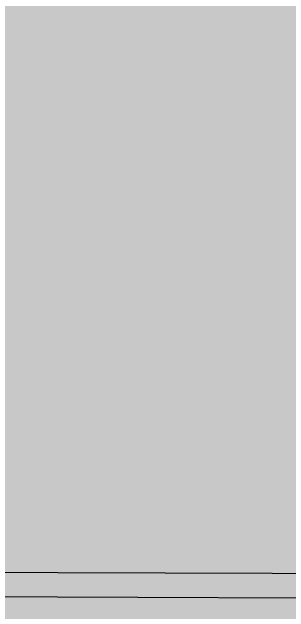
# Model space of a CAD drawing. Extents: x 560272 to 568164, y 6204780 to 6214217.
# Drawn here: x 565263.6 to 565275.09, y 6210128.96 to 6210153.81 of the extents above; entities that cross this region are included whole.
import ezdxf

# ---------------------------------------------------------------- set-up
doc = ezdxf.new("R2010")
doc.units = 0
doc.header["$LTSCALE"] = 5
doc.layers.add('Quarters', color=8, linetype='Continuous')
doc.layers.add('ROUTE-MAP-BACKGROUND-H', color=7, linetype='Continuous', true_color=0xf0ebff)

msp = doc.modelspace()

# ---------------------------------------------------------------- hatches: boundary and pattern name
at = {"layer": 'ROUTE-MAP-BACKGROUND-H'}
h = msp.add_hatch(color=256, dxfattribs=at)
h.dxf.hatch_style = 1
h.paths.add_polyline_path([(565237.99, 6210345.866), (566535.85, 6210345.729), (566539.103, 6209697.377), (565234.412, 6209697.744)])

# ---------------------------------------------------------------- linework, layer by layer
at = {"layer": 'Quarters', "flags": 128}
for points in [[(565252.154, 6210130.632), (565239.148, 6210130.677), (565239.207, 6210143.722), (565239.268, 6210157.101), (565239.328, 6210170.481), (565239.389, 6210183.86), (565252.39, 6210183.816), (565265.726, 6210183.77), (565279.062, 6210183.724), (565292.398, 6210183.679), (565292.342, 6210170.299), (565292.287, 6210156.919), (565292.231, 6210143.539), (565292.177, 6210130.495), (565278.836, 6210130.54), (565265.495, 6210130.586)], [(565251.913, 6210076.111), (565238.901, 6210076.156), (565238.962, 6210089.535), (565239.023, 6210102.915), (565239.083, 6210116.294), (565239.144, 6210129.674), (565252.15, 6210129.629), (565265.491, 6210129.583), (565278.832, 6210129.537), (565292.173, 6210129.491), (565292.117, 6210116.111), (565292.062, 6210102.732), (565292.006, 6210089.352), (565291.951, 6210075.973), (565278.605, 6210076.019), (565265.259, 6210076.065)]]:
    msp.add_lwpolyline(points, close=True, dxfattribs=at)

doc.saveas('drawing.dxf')
